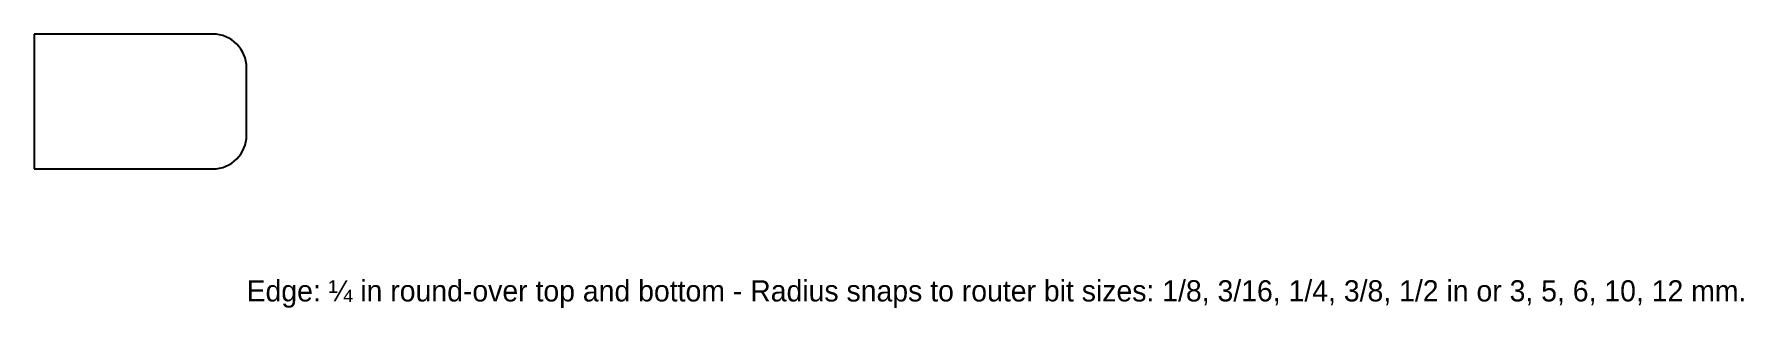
# Model space of a CAD drawing. Header units: millimetres. Extents: x -40 to 282, y -26 to 25.
import ezdxf

# ---------------------------------------------------------------- set-up
doc = ezdxf.new("R2010")
doc.units = ezdxf.units.MM
doc.layers.add('CUT', color=7, linetype='CONTINUOUS')
doc.layers.add('TEXT', color=3, linetype='CONTINUOUS')

msp = doc.modelspace()

# ---------------------------------------------------------------- linework, layer by layer
at = {"layer": 'CUT'}
for p, q in [((-6.35, 25.4), (-40, 25.4)), ((-40, 25.4), (-40, 0)), ((0, 6.35), (0, 19.05)), ((-40, 0), (-6.35, 0))]:
    msp.add_line(p, q, dxfattribs=at)
for centre, start, end in [((-6.35, 19.05), 0, 90), ((-6.35, 6.35), 270, 360)]:
    msp.add_arc(centre, 6.35, start, end, dxfattribs=at)

# ---------------------------------------------------------------- texts
at = {"layer": 'TEXT'}
msp.add_text('Edge: ¼ in round-over top and bottom - Radius snaps to router bit sizes: 1/8, 3/16, 1/4, 3/8, 1/2 in or 3, 5, 6, 10, 12 mm.', height=4, dxfattribs=at).set_placement((0, -25))

doc.saveas('drawing.dxf')
